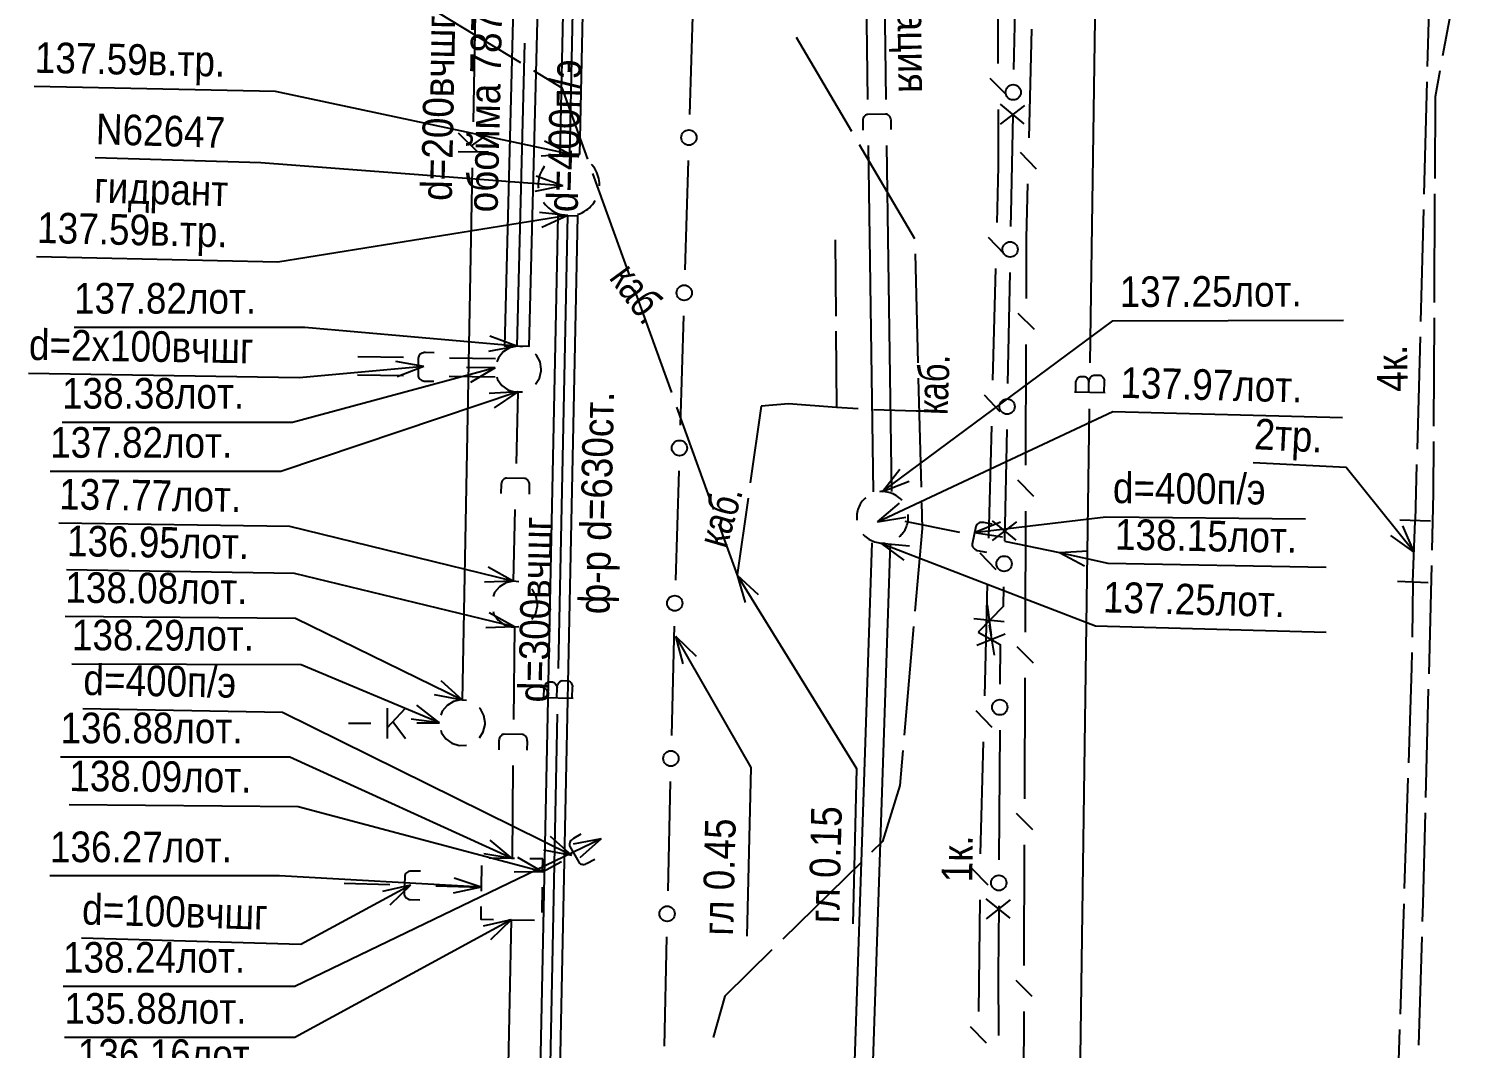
# Model space of a CAD drawing. Header units: metres. Extents: x -3947 to -3704, y 4976 to 6609.
# Drawn here: x -3841.3 to -3794.69, y 5189.21 to 5222.47 of the extents above; entities that cross this region are included whole.
import ezdxf
from ezdxf.enums import TextEntityAlignment as Align

# ---------------------------------------------------------------- set-up
doc = ezdxf.new("R2010")
doc.units = ezdxf.units.M
doc.header["$MEASUREMENT"] = 0
for name, color, linetype, lineweight in [('Водопровод', 7, 'Continuous', 25), ('Водосток', 7, 'Continuous', 25), ('Кабели', 7, 'Continuous', 25), ('Кабель связи', 7, 'Continuous', 25), ('Кабель электрический', 7, 'Continuous', 25), ('Канализация самотёчная', 7, 'Continuous', 25)]:
    doc.layers.add(name, color=color, linetype=linetype, lineweight=lineweight)
doc.styles.add('Style-RUSSIAN_1251', font='RUSSIAN_1251.shx')
doc.styles.add('Style-RUSSIAN_1251 I 0.00000', font='RUSSIAN_1251.shx')

msp = doc.modelspace()

# ---------------------------------------------------------------- linework, layer by layer
at = {"layer": 'Водопровод', "linetype": 'Continuous'}
for p, q in [((-3806.671, 5211.569), (-3806.142, 5248.847)), ((-3823.648, 5218.369), (-3823.355, 5232.115)), ((-3823.648, 5218.369), (-3824.476, 5218.802)), ((-3823.648, 5218.369), (-3824.581, 5218.313)), ((-3823.871, 5217.337), (-3824.787, 5217.157)), ((-3823.871, 5217.337), (-3824.749, 5217.655)), ((-3823.712, 5216.371), (-3824.64, 5216.474)), ((-3823.712, 5216.371), (-3824.561, 5215.981)), ((-3824.016, 5201.605), (-3823.712, 5216.371)), ((-3806.718, 5210.612), (-3806.714, 5210.933)), ((-3806.218, 5210.605), (-3806.212, 5210.967)), ((-3807.182, 5210.618), (-3806.185, 5210.604)), ((-3807.222, 5172.792), (-3806.693, 5210.069)), ((-3824.068, 5200.648), (-3824.062, 5200.969)), ((-3823.568, 5200.637), (-3823.56, 5201)), ((-3824.533, 5200.657), (-3823.535, 5200.637)), ((-3824.35, 5185.34), (-3824.046, 5200.105))]:
    msp.add_line(p, q, dxfattribs=at)
at = {"layer": 'Водопровод', "linetype": 'Continuous', "flags": 128}
for points in [[(-3823.333, 5218.363), (-3823.963, 5218.376), (-3823.345, 5247.367), (-3822.715, 5247.353), (-3823.333, 5218.363)], [(-3823.648, 5218.369), (-3833.245, 5220.418), (-3841.115, 5220.58)], [(-3823.871, 5217.337), (-3833.724, 5218.094), (-3839.13, 5218.25)], [(-3823.346, 5218.312), (-3823.374, 5218.322), (-3823.441, 5218.341), (-3823.509, 5218.355), (-3823.579, 5218.365), (-3823.648, 5218.369), (-3823.718, 5218.369), (-3823.788, 5218.364), (-3823.857, 5218.354), (-3823.925, 5218.34), (-3823.992, 5218.32), (-3824.057, 5218.296), (-3824.084, 5218.284)], [(-3824.473, 5217.978), (-3824.491, 5217.955), (-3824.53, 5217.897), (-3824.564, 5217.837), (-3824.595, 5217.774), (-3824.621, 5217.709), (-3824.642, 5217.643), (-3824.659, 5217.575), (-3824.671, 5217.506), (-3824.678, 5217.437), (-3824.68, 5217.367), (-3824.677, 5217.297), (-3824.674, 5217.268)], [(-3822.741, 5217.715), (-3822.768, 5217.78), (-3822.798, 5217.842), (-3822.834, 5217.903), (-3822.873, 5217.96), (-3822.916, 5218.015), (-3822.936, 5218.037)], [(-3822.681, 5217.344), (-3822.68, 5217.373), (-3822.683, 5217.443), (-3822.69, 5217.512), (-3822.702, 5217.581), (-3822.72, 5217.649), (-3822.741, 5217.715)], [(-3824.504, 5216.804), (-3824.487, 5216.78), (-3824.444, 5216.725), (-3824.397, 5216.673), (-3824.347, 5216.625), (-3824.293, 5216.58), (-3824.237, 5216.539), (-3824.177, 5216.502), (-3824.116, 5216.47), (-3824.052, 5216.442), (-3823.986, 5216.418), (-3823.919, 5216.399), (-3823.89, 5216.393)], [(-3823.396, 5216.412), (-3823.368, 5216.42), (-3823.303, 5216.444), (-3823.239, 5216.473), (-3823.177, 5216.506), (-3823.118, 5216.543), (-3823.062, 5216.584), (-3823.009, 5216.629), (-3822.959, 5216.678), (-3822.912, 5216.73), (-3822.869, 5216.785), (-3822.83, 5216.843), (-3822.816, 5216.868)], [(-3823.712, 5216.371), (-3833.171, 5214.848), (-3841.041, 5215.031)], [(-3824.035, 5185.334), (-3824.665, 5185.346), (-3824.027, 5216.377), (-3823.397, 5216.364), (-3824.035, 5185.334)], [(-3807.146, 5210.618), (-3807.141, 5210.937), (-3807.135, 5210.966), (-3807.116, 5211.016), (-3807.087, 5211.063), (-3807.072, 5211.081), (-3807.053, 5211.098), (-3807.029, 5211.112), (-3806.999, 5211.125), (-3806.984, 5211.128), (-3806.868, 5211.127), (-3806.846, 5211.121), (-3806.816, 5211.107), (-3806.796, 5211.092), (-3806.775, 5211.075), (-3806.755, 5211.047), (-3806.737, 5211.011), (-3806.724, 5210.979), (-3806.714, 5210.933), (-3806.709, 5210.972), (-3806.705, 5211.005), (-3806.69, 5211.053), (-3806.672, 5211.083), (-3806.653, 5211.111), (-3806.621, 5211.14), (-3806.585, 5211.16), (-3806.554, 5211.169), (-3806.363, 5211.166), (-3806.345, 5211.162), (-3806.319, 5211.151), (-3806.289, 5211.13), (-3806.261, 5211.098), (-3806.243, 5211.069), (-3806.223, 5211.022), (-3806.214, 5210.994), (-3806.212, 5210.967)], [(-3824.496, 5200.657), (-3824.489, 5200.975), (-3824.483, 5201.005), (-3824.463, 5201.055), (-3824.434, 5201.101), (-3824.419, 5201.12), (-3824.4, 5201.136), (-3824.376, 5201.15), (-3824.345, 5201.163), (-3824.33, 5201.166), (-3824.215, 5201.164), (-3824.192, 5201.158), (-3824.163, 5201.144), (-3824.143, 5201.129), (-3824.122, 5201.112), (-3824.102, 5201.083), (-3824.084, 5201.047), (-3824.072, 5201.015), (-3824.062, 5200.969), (-3824.057, 5201.008), (-3824.053, 5201.041), (-3824.037, 5201.089), (-3824.02, 5201.119), (-3824, 5201.146), (-3823.968, 5201.176), (-3823.932, 5201.195), (-3823.9, 5201.204), (-3823.71, 5201.2), (-3823.691, 5201.196), (-3823.665, 5201.184), (-3823.636, 5201.163), (-3823.608, 5201.131), (-3823.59, 5201.102), (-3823.571, 5201.055), (-3823.562, 5201.027), (-3823.56, 5201)]]:
    msp.add_lwpolyline(points, dxfattribs=at)
at = {"layer": 'Водосток', "linetype": 'Continuous'}
for p, q in [((-3814.098, 5231.441), (-3813.936, 5220.153)), ((-3813.498, 5231.449), (-3813.336, 5220.162)), ((-3825.125, 5221.99), (-3825.378, 5212.108)), ((-3813.914, 5218.653), (-3813.752, 5207.366)), ((-3813.314, 5218.662), (-3813.152, 5207.374)), ((-3825.378, 5212.108), (-3826.297, 5211.939)), ((-3825.378, 5212.108), (-3826.252, 5212.437)), ((-3830.564, 5211.776), (-3829.069, 5211.753)), ((-3827.569, 5211.731), (-3826.074, 5211.708)), ((-3830.573, 5211.176), (-3829.078, 5211.153)), ((-3828.409, 5211.444), (-3829.328, 5211.613)), ((-3828.409, 5211.444), (-3829.283, 5211.115)), ((-3826.078, 5211.408), (-3827.013, 5211.415)), ((-3826.078, 5211.408), (-3826.882, 5210.932)), ((-3827.578, 5211.131), (-3826.083, 5211.108)), ((-3825.342, 5210.619), (-3826.274, 5210.57)), ((-3825.342, 5210.619), (-3826.115, 5210.096)), ((-3825.342, 5210.619), (-3825.401, 5208.284)), ((-3813.452, 5207.37), (-3812.878, 5208.106)), ((-3813.452, 5207.37), (-3812.58, 5207.705)), ((-3813.607, 5206.381), (-3812.899, 5206.99)), ((-3825.439, 5206.784), (-3825.498, 5204.448)), ((-3813.607, 5206.381), (-3812.686, 5206.537)), ((-3812.718, 5206.408), (-3810.934, 5206.046)), ((-3810.46, 5206.03), (-3809.597, 5206.386)), ((-3813.8, 5205.702), (-3814.628, 5181.008)), ((-3813.2, 5205.681), (-3814.028, 5180.988)), ((-3813.5, 5205.692), (-3812.751, 5205.134)), ((-3813.5, 5205.692), (-3812.571, 5205.6)), ((-3810.46, 5206.03), (-3809.536, 5205.89)), ((-3809.464, 5205.749), (-3807.679, 5205.387)), ((-3807.679, 5205.387), (-3806.747, 5205.433)), ((-3807.679, 5205.387), (-3806.856, 5204.945)), ((-3825.498, 5204.448), (-3826.313, 5204.905)), ((-3825.498, 5204.448), (-3826.432, 5204.42)), ((-3825.457, 5202.959), (-3826.273, 5203.414)), ((-3825.457, 5202.959), (-3826.391, 5202.928)), ((-3825.457, 5202.959), (-3825.486, 5199.932)), ((-3825.501, 5198.432), (-3825.53, 5195.405)), ((-3825.53, 5195.405), (-3826.246, 5196.006)), ((-3823.577, 5195.502), (-3824.273, 5196.125)), ((-3822.62, 5196.04), (-3823.539, 5195.875)), ((-3822.62, 5196.04), (-3823.322, 5195.424)), ((-3825.53, 5195.405), (-3826.453, 5195.551)), ((-3824.534, 5194.965), (-3825.34, 5195.438)), ((-3824.53, 5195.39), (-3824.947, 5195.396)), ((-3824.534, 5194.973), (-3824.53, 5195.39)), ((-3823.577, 5195.502), (-3824.495, 5195.677)), ((-3824.534, 5194.965), (-3825.468, 5194.955)), ((-3824.534, 5194.965), (-3823.924, 5195.308)), ((-3831.004, 5194.596), (-3829.522, 5194.553)), ((-3828.845, 5194.533), (-3829.755, 5194.325)), ((-3828.845, 5194.533), (-3829.518, 5193.886)), ((-3828.022, 5194.51), (-3826.54, 5194.467)), ((-3826.54, 5194.467), (-3827.452, 5194.267)), ((-3826.54, 5194.467), (-3827.424, 5194.766)), ((-3824.548, 5193.64), (-3824.539, 5194.473)), ((-3825.561, 5193.405), (-3826.471, 5193.194)), ((-3825.561, 5193.405), (-3826.232, 5192.755)), ((-3825.561, 5193.405), (-3825.916, 5176.997))]:
    msp.add_line(p, q, dxfattribs=at)
at = {"layer": 'Водосток', "linetype": 'Continuous', "flags": 128}
for points in [[(-3825.226, 5233.379), (-3824.439, 5233.361), (-3824.985, 5212.1), (-3825.771, 5212.117), (-3825.226, 5233.379)], [(-3813.161, 5219.175), (-3813.165, 5219.452), (-3813.167, 5219.491), (-3813.175, 5219.521), (-3813.187, 5219.562), (-3813.206, 5219.599), (-3813.227, 5219.626), (-3813.257, 5219.651), (-3813.289, 5219.671), (-3813.317, 5219.677), (-3813.345, 5219.682), (-3813.929, 5219.673), (-3813.955, 5219.668), (-3813.975, 5219.661), (-3814, 5219.647), (-3814.018, 5219.631), (-3814.041, 5219.607), (-3814.061, 5219.582), (-3814.075, 5219.549), (-3814.09, 5219.503), (-3814.094, 5219.467), (-3814.09, 5219.157)], [(-3825.378, 5212.108), (-3832.292, 5212.724), (-3839.818, 5212.724)], [(-3813.452, 5207.37), (-3805.934, 5212.936), (-3798.408, 5212.962)], [(-3825.19, 5212.09), (-3825.378, 5212.108), (-3825.616, 5212.053), (-3825.823, 5211.925), (-3825.979, 5211.736), (-3826.029, 5211.603)], [(-3828.077, 5211.899), (-3828.355, 5211.904), (-3828.394, 5211.902), (-3828.424, 5211.895), (-3828.465, 5211.885), (-3828.502, 5211.867), (-3828.53, 5211.847), (-3828.556, 5211.817), (-3828.577, 5211.785), (-3828.584, 5211.758), (-3828.589, 5211.73), (-3828.598, 5211.145), (-3828.594, 5211.12), (-3828.587, 5211.099), (-3828.574, 5211.074), (-3828.558, 5211.055), (-3828.535, 5211.032), (-3828.51, 5211.011), (-3828.478, 5210.997), (-3828.433, 5210.98), (-3828.396, 5210.975), (-3828.086, 5210.97)], [(-3824.58, 5211.36), (-3824.62, 5211.601), (-3824.735, 5211.816), (-3824.767, 5211.846)], [(-3828.409, 5211.444), (-3832.481, 5211.079), (-3841.302, 5211.216)], [(-3826.078, 5211.408), (-3832.692, 5209.625), (-3840.211, 5209.625)], [(-3824.764, 5210.871), (-3824.639, 5211.069), (-3824.582, 5211.307), (-3824.58, 5211.36)], [(-3826.03, 5211.117), (-3826.004, 5211.03), (-3825.862, 5210.831), (-3825.664, 5210.689), (-3825.431, 5210.617), (-3825.342, 5210.619), (-3825.189, 5210.624)], [(-3825.342, 5210.619), (-3833.071, 5208.023), (-3840.598, 5208.023)], [(-3813.607, 5206.381), (-3805.934, 5209.985), (-3798.446, 5209.791)], [(-3824.965, 5207.283), (-3824.958, 5207.56), (-3824.959, 5207.599), (-3824.965, 5207.629), (-3824.976, 5207.671), (-3824.993, 5207.708), (-3825.013, 5207.736), (-3825.042, 5207.762), (-3825.074, 5207.784), (-3825.101, 5207.791), (-3825.128, 5207.797), (-3825.713, 5207.811), (-3825.739, 5207.807), (-3825.759, 5207.801), (-3825.785, 5207.788), (-3825.804, 5207.772), (-3825.827, 5207.75), (-3825.849, 5207.725), (-3825.863, 5207.694), (-3825.88, 5207.648), (-3825.886, 5207.612), (-3825.894, 5207.302)], [(-3813.997, 5207.167), (-3814.027, 5207.141), (-3814.064, 5207.103), (-3814.099, 5207.064), (-3814.131, 5207.022), (-3814.161, 5206.978), (-3814.187, 5206.933), (-3814.211, 5206.885), (-3814.232, 5206.837), (-3814.25, 5206.787), (-3814.264, 5206.737), (-3814.276, 5206.685), (-3814.284, 5206.633), (-3814.288, 5206.58), (-3814.29, 5206.528), (-3814.288, 5206.475), (-3814.284, 5206.435)], [(-3812.813, 5207.077), (-3812.839, 5207.107), (-3812.877, 5207.144), (-3812.916, 5207.179), (-3812.958, 5207.211), (-3813.002, 5207.241), (-3813.047, 5207.267), (-3813.095, 5207.291), (-3813.143, 5207.312), (-3813.193, 5207.33), (-3813.243, 5207.344), (-3813.295, 5207.356), (-3813.347, 5207.364), (-3813.4, 5207.368), (-3813.452, 5207.37), (-3813.505, 5207.368), (-3813.545, 5207.364)], [(-3812.668, 5206.223), (-3812.65, 5206.273), (-3812.636, 5206.323), (-3812.624, 5206.375), (-3812.616, 5206.427), (-3812.612, 5206.48), (-3812.61, 5206.532), (-3812.612, 5206.585), (-3812.616, 5206.625)], [(-3810.46, 5206.03), (-3806.166, 5206.549), (-3799.652, 5206.482)], [(-3825.498, 5204.448), (-3832.776, 5206.231), (-3840.316, 5206.34)], [(-3812.903, 5205.893), (-3812.873, 5205.919), (-3812.836, 5205.957), (-3812.801, 5205.996), (-3812.769, 5206.038), (-3812.739, 5206.082), (-3812.713, 5206.127), (-3812.689, 5206.175), (-3812.668, 5206.223)], [(-3809.873, 5206.302), (-3810.145, 5206.357), (-3810.184, 5206.362), (-3810.214, 5206.362), (-3810.257, 5206.359), (-3810.297, 5206.348), (-3810.328, 5206.333), (-3810.358, 5206.309), (-3810.385, 5206.282), (-3810.397, 5206.256), (-3810.407, 5206.23), (-3810.523, 5205.657), (-3810.524, 5205.631), (-3810.521, 5205.609), (-3810.513, 5205.582), (-3810.5, 5205.561), (-3810.483, 5205.534), (-3810.462, 5205.508), (-3810.433, 5205.488), (-3810.391, 5205.464), (-3810.356, 5205.452), (-3810.053, 5205.39)], [(-3814.087, 5205.983), (-3814.061, 5205.953), (-3814.023, 5205.916), (-3813.984, 5205.881), (-3813.942, 5205.849), (-3813.898, 5205.819), (-3813.853, 5205.793), (-3813.805, 5205.769), (-3813.757, 5205.748), (-3813.707, 5205.73), (-3813.657, 5205.716), (-3813.605, 5205.704), (-3813.553, 5205.696), (-3813.5, 5205.692), (-3813.448, 5205.69), (-3813.395, 5205.692), (-3813.355, 5205.696)], [(-3813.5, 5205.692), (-3806.503, 5202.987), (-3798.979, 5202.79)], [(-3807.679, 5205.387), (-3806.103, 5205.032), (-3798.974, 5204.904)], [(-3825.457, 5202.959), (-3832.629, 5204.693), (-3840.062, 5204.816)], [(-3825.31, 5204.43), (-3825.498, 5204.448), (-3825.736, 5204.393), (-3825.943, 5204.265), (-3826.099, 5204.076), (-3826.149, 5203.943)], [(-3824.7, 5203.7), (-3824.74, 5203.941), (-3824.855, 5204.156), (-3824.887, 5204.186)], [(-3826.149, 5203.456), (-3826.124, 5203.37), (-3825.982, 5203.171), (-3825.784, 5203.029), (-3825.551, 5202.957), (-3825.457, 5202.959), (-3825.309, 5202.964)], [(-3824.883, 5203.211), (-3824.759, 5203.409), (-3824.702, 5203.647), (-3824.7, 5203.7)], [(-3823.577, 5195.502), (-3833.016, 5200.165), (-3839.529, 5200.289)], [(-3825.035, 5198.938), (-3825.032, 5199.216), (-3825.034, 5199.255), (-3825.041, 5199.285), (-3825.052, 5199.326), (-3825.07, 5199.363), (-3825.09, 5199.391), (-3825.12, 5199.416), (-3825.152, 5199.437), (-3825.179, 5199.445), (-3825.207, 5199.449), (-3825.792, 5199.455), (-3825.817, 5199.451), (-3825.838, 5199.444), (-3825.863, 5199.431), (-3825.881, 5199.415), (-3825.905, 5199.392), (-3825.925, 5199.367), (-3825.94, 5199.335), (-3825.956, 5199.289), (-3825.961, 5199.253), (-3825.964, 5198.943)], [(-3825.53, 5195.405), (-3832.785, 5198.711), (-3840.261, 5198.711)], [(-3824.534, 5194.965), (-3832.511, 5197.088), (-3839.98, 5197.151)], [(-3822.62, 5196.04), (-3832.616, 5191.228), (-3840.178, 5191.228)], [(-3823.287, 5196.194), (-3823.529, 5196.058), (-3823.562, 5196.037), (-3823.585, 5196.017), (-3823.615, 5195.986), (-3823.638, 5195.952), (-3823.652, 5195.921), (-3823.659, 5195.883), (-3823.662, 5195.844), (-3823.654, 5195.817), (-3823.645, 5195.791), (-3823.358, 5195.281), (-3823.342, 5195.261), (-3823.326, 5195.246), (-3823.301, 5195.231), (-3823.278, 5195.223), (-3823.247, 5195.214), (-3823.215, 5195.209), (-3823.18, 5195.212), (-3823.132, 5195.221), (-3823.098, 5195.235), (-3822.828, 5195.386)], [(-3825.447, 5195.404), (-3825.53, 5195.405), (-3826.28, 5195.416)], [(-3828.519, 5194.986), (-3828.797, 5194.994), (-3828.836, 5194.993), (-3828.866, 5194.987), (-3828.907, 5194.976), (-3828.945, 5194.959), (-3828.973, 5194.939), (-3828.999, 5194.91), (-3829.02, 5194.879), (-3829.028, 5194.851), (-3829.033, 5194.824), (-3829.05, 5194.239), (-3829.047, 5194.214), (-3829.04, 5194.193), (-3829.027, 5194.167), (-3829.012, 5194.148), (-3828.99, 5194.125), (-3828.965, 5194.104), (-3828.933, 5194.089), (-3828.888, 5194.071), (-3828.851, 5194.066), (-3828.542, 5194.057)], [(-3826.532, 5195.17), (-3826.54, 5194.467), (-3826.541, 5194.337)], [(-3826.54, 5194.467), (-3833.122, 5194.833), (-3840.605, 5194.833)], [(-3828.845, 5194.533), (-3832.426, 5192.598), (-3839.58, 5192.805)], [(-3826.546, 5193.837), (-3826.55, 5193.42), (-3826.133, 5193.414)], [(-3825.561, 5193.405), (-3832.616, 5189.563), (-3840.135, 5189.563)], [(-3825.633, 5193.406), (-3825.561, 5193.405), (-3824.8, 5193.394)]]:
    msp.add_lwpolyline(points, dxfattribs=at)
at = {"layer": 'Кабели', "linetype": 'Continuous'}
for p, q in [((-3809.098, 5224.766), (-3809.17, 5221.141)), ((-3819.632, 5223.229), (-3819.74, 5219.666)), ((-3808.819, 5219.963), (-3809.611, 5219.351)), ((-3808.829, 5219.364), (-3809.6, 5220.001)), ((-3819.786, 5218.166), (-3819.894, 5214.603)), ((-3809.3, 5214.517), (-3809.369, 5210.892)), ((-3819.939, 5213.103), (-3820.048, 5209.54)), ((-3809.398, 5209.392), (-3809.467, 5205.767)), ((-3820.093, 5208.041), (-3820.202, 5204.477)), ((-3809.081, 5206.382), (-3809.872, 5205.769)), ((-3809.091, 5205.782), (-3809.862, 5206.419)), ((-3809.895, 5202.687), (-3810.018, 5203.679)), ((-3809.476, 5203.117), (-3810.472, 5203.214)), ((-3809.964, 5203.012), (-3809.809, 5202.032)), ((-3809.443, 5202.715), (-3810.373, 5202.346)), ((-3809.626, 5199.586), (-3809.649, 5195.358)), ((-3820.37, 5197.914), (-3820.455, 5194.35)), ((-3809.283, 5194.06), (-3810.065, 5193.437)), ((-3809.284, 5193.46), (-3810.064, 5194.087)), ((-3820.49, 5192.851), (-3820.575, 5189.286))]:
    msp.add_line(p, q, dxfattribs=at)
at = {"layer": 'Кабели', "linetype": 'Continuous', "flags": 128}
for points in [[(-3809.2, 5219.642), (-3809.263, 5216.438), (-3809.271, 5216.016)], [(-3809.496, 5204.267), (-3809.508, 5203.618), (-3810.323, 5202.787)], [(-3820.247, 5202.978), (-3820.26, 5202.579), (-3820.335, 5199.414)], [(-3810.323, 5202.787), (-3809.611, 5202.377), (-3809.618, 5201.085)], [(-3809.658, 5193.858), (-3809.67, 5191.638), (-3809.659, 5189.631)]]:
    msp.add_lwpolyline(points, dxfattribs=at)
at = {"layer": 'Кабели', "linetype": 'Continuous'}
for centre in [(-3809.185, 5220.391), (-3819.763, 5218.916), (-3809.286, 5215.267), (-3819.917, 5213.853), (-3809.384, 5210.142), (-3820.071, 5208.79), (-3809.482, 5205.017), (-3820.225, 5203.728), (-3809.622, 5200.335), (-3820.352, 5198.664), (-3809.654, 5194.608), (-3820.473, 5193.6)]:
    msp.add_circle(centre, 0.25, dxfattribs=at)
at = {"layer": 'Кабель связи', "linetype": 'Continuous'}
for p, q in [((-3809.689, 5225.062), (-3809.681, 5221.335)), ((-3808.667, 5218.908), (-3808.579, 5222.452)), ((-3809.945, 5220.85), (-3809.414, 5220.321)), ((-3809.678, 5219.835), (-3809.674, 5217.972)), ((-3808.427, 5217.886), (-3808.944, 5218.429)), ((-3809.674, 5217.972), (-3809.722, 5216.148)), ((-3808.748, 5215.636), (-3808.704, 5217.408)), ((-3809.999, 5215.67), (-3809.483, 5215.126)), ((-3808.754, 5213.667), (-3808.748, 5215.636)), ((-3809.761, 5214.649), (-3809.856, 5211.001)), ((-3808.493, 5212.651), (-3809.021, 5213.183)), ((-3808.772, 5208.228), (-3808.759, 5212.167)), ((-3810.133, 5210.523), (-3809.617, 5209.979)), ((-3809.895, 5209.501), (-3809.99, 5205.853)), ((-3808.51, 5207.213), (-3809.038, 5207.744)), ((-3808.789, 5202.79), (-3808.776, 5206.729)), ((-3810.268, 5205.375), (-3809.752, 5204.832)), ((-3810.029, 5204.354), (-3810.124, 5200.706)), ((-3808.527, 5201.774), (-3809.055, 5202.306)), ((-3808.806, 5197.352), (-3808.794, 5201.29)), ((-3810.402, 5200.228), (-3809.886, 5199.684)), ((-3810.164, 5199.206), (-3810.259, 5195.559)), ((-3808.545, 5196.336), (-3809.073, 5196.868)), ((-3808.824, 5191.913), (-3808.811, 5195.852)), ((-3810.532, 5195.077), (-3810.008, 5194.541)), ((-3810.278, 5194.059), (-3810.319, 5190.41)), ((-3808.562, 5190.898), (-3809.09, 5191.429)), ((-3808.841, 5186.475), (-3808.828, 5190.414)), ((-3810.589, 5189.928), (-3810.065, 5189.392))]:
    msp.add_line(p, q, dxfattribs=at)
at = {"layer": 'Кабель электрический', "linetype": 'Continuous'}
for p, q in [((-3828.291, 5223.203), (-3825.258, 5221.36)), ((-3795.629, 5223.066), (-3795.678, 5221.235)), ((-3816.264, 5222.186), (-3814.461, 5219.12)), ((-3795.691, 5220.735), (-3795.789, 5217.074)), ((-3814.207, 5218.689), (-3812.404, 5215.624)), ((-3822.904, 5217.746), (-3821.703, 5214.406)), ((-3795.443, 5213.541), (-3795.428, 5217.081)), ((-3795.803, 5216.574), (-3795.9, 5212.913)), ((-3814.994, 5215.584), (-3814.974, 5213.096)), ((-3812.385, 5215.126), (-3812.294, 5211.57)), ((-3821.534, 5213.935), (-3820.333, 5210.596)), ((-3795.461, 5209.502), (-3795.445, 5213.041)), ((-3814.97, 5212.597), (-3814.95, 5210.109)), ((-3795.914, 5212.413), (-3796.012, 5208.752)), ((-3812.282, 5211.071), (-3812.191, 5207.515)), ((-3820.164, 5210.125), (-3818.963, 5206.786)), ((-3817.41, 5210.15), (-3817.765, 5207.651)), ((-3816.519, 5210.232), (-3817.41, 5210.15)), ((-3796.025, 5208.252), (-3796.074, 5206.421)), ((-3817.835, 5207.156), (-3818.189, 5204.658)), ((-3818.794, 5206.315), (-3818.193, 5204.645)), ((-3795.574, 5206.403), (-3796.574, 5206.439)), ((-3796.11, 5205.395), (-3796.48, 5206.253)), ((-3796.11, 5205.395), (-3796.869, 5205.939)), ((-3818.193, 5204.645), (-3817.933, 5203.749)), ((-3818.193, 5204.645), (-3817.507, 5204.012)), ((-3795.621, 5201.425), (-3795.53, 5204.963)), ((-3795.645, 5204.398), (-3796.645, 5204.434)), ((-3796.145, 5204.416), (-3796.173, 5202.617)), ((-3812.433, 5202.971), (-3812.738, 5199.427)), ((-3820.195, 5202.655), (-3819.965, 5201.75)), ((-3820.195, 5202.655), (-3819.531, 5201.998)), ((-3795.724, 5197.387), (-3795.633, 5200.925)), ((-3796.308, 5198.02), (-3796.427, 5194.423)), ((-3814.16, 5195.262), (-3816.697, 5192.769)), ((-3796.444, 5193.923), (-3796.563, 5190.326)), ((-3795.953, 5189.311), (-3795.845, 5192.849)), ((-3796.58, 5189.826), (-3796.699, 5186.229))]:
    msp.add_line(p, q, dxfattribs=at)
at = {"layer": 'Кабель электрический', "linetype": 'Continuous', "flags": 128}
for points in [[(-3795.167, 5221.597), (-3794.73, 5223.963), (-3794.695, 5225.096)], [(-3824.83, 5221.101), (-3823.909, 5220.541), (-3823.073, 5218.216)], [(-3795.426, 5217.581), (-3795.414, 5220.258), (-3795.257, 5221.106)], [(-3814.239, 5210.067), (-3814.95, 5210.109), (-3816.519, 5210.232)], [(-3811.455, 5209.996), (-3812.35, 5209.996), (-3813.74, 5210.04)], [(-3795.517, 5205.463), (-3795.47, 5207.32), (-3795.463, 5209.002)], [(-3796.11, 5205.395), (-3798.329, 5208.151), (-3801.359, 5208.305)], [(-3812.179, 5207.015), (-3812.157, 5206.168), (-3812.39, 5203.469)], [(-3796.145, 5204.416), (-3796.074, 5206.421)], [(-3818.193, 5204.645), (-3814.291, 5198.337), (-3814.415, 5193.27)], [(-3820.195, 5202.655), (-3817.742, 5198.368), (-3817.876, 5192.87)], [(-3796.181, 5202.117), (-3796.189, 5201.617), (-3796.292, 5198.52)], [(-3812.781, 5198.929), (-3812.88, 5197.78), (-3813.45, 5195.96), (-3813.804, 5195.612)], [(-3795.83, 5193.349), (-3795.812, 5193.927), (-3795.736, 5196.887)], [(-3817.054, 5192.419), (-3818.592, 5190.908), (-3818.975, 5189.56)]]:
    msp.add_lwpolyline(points, dxfattribs=at)
at = {"layer": 'Канализация самотёчная', "linetype": 'Continuous'}
for p, q in [((-3826.791, 5219.426), (-3826.464, 5236.779)), ((-3826.656, 5218.451), (-3827.282, 5219.064)), ((-3826.854, 5218.646), (-3826.292, 5219.045)), ((-3827.293, 5218.463), (-3826.303, 5218.445)), ((-3827.146, 5200.572), (-3826.819, 5217.926)), ((-3827.146, 5200.572), (-3827.845, 5201.192)), ((-3827.146, 5200.572), (-3828.064, 5200.743)), ((-3829.609, 5200.305), (-3829.605, 5199.314)), ((-3829.606, 5199.667), (-3829.008, 5200.307)), ((-3827.901, 5199.827), (-3828.634, 5200.406)), ((-3830.87, 5199.816), (-3830.135, 5199.819)), ((-3829.417, 5199.87), (-3829.005, 5199.317)), ((-3827.901, 5199.827), (-3828.827, 5199.945)), ((-3828.635, 5199.824), (-3827.901, 5199.827))]:
    msp.add_line(p, q, dxfattribs=at)
at = {"layer": 'Канализация самотёчная', "linetype": 'Continuous', "flags": 128}
for points in [[(-3827.146, 5200.572), (-3832.599, 5203.235), (-3840.111, 5203.296)], [(-3827.901, 5199.827), (-3832.415, 5201.722), (-3839.891, 5201.745)], [(-3827.02, 5200.56), (-3827.146, 5200.572), (-3827.208, 5200.578), (-3827.446, 5200.523), (-3827.653, 5200.395), (-3827.809, 5200.206), (-3827.859, 5200.073)], [(-3826.41, 5199.83), (-3826.45, 5200.071), (-3826.565, 5200.286), (-3826.597, 5200.316)], [(-3827.859, 5199.586), (-3827.834, 5199.5), (-3827.692, 5199.301), (-3827.494, 5199.159), (-3827.261, 5199.087), (-3827.019, 5199.094)], [(-3826.593, 5199.341), (-3826.469, 5199.539), (-3826.412, 5199.777), (-3826.41, 5199.83)]]:
    msp.add_lwpolyline(points, dxfattribs=at)

# ---------------------------------------------------------------- texts
at = {"layer": 'Водопровод', "linetype": 'Continuous', "style": 'Style-RUSSIAN_1251', "width": 0.9}
for s, rotation, p in [('137.59в.тр.', 358.8182, (-3841.085, 5222.03)), ('N62647', 358.3484, (-3839.088, 5219.699)), ('гидрант', 358.3484, (-3839.143, 5217.8)), ('137.59в.тр.', 358.6671, (-3841.007, 5216.481))]:
    msp.add_text(s, height=1, rotation=rotation, dxfattribs=at).set_placement(p, align=Align.TOP_LEFT)
at = {"layer": 'Водопровод', "linetype": 'Continuous', "width": 0.9}
for s, style, p in [('ф-р d=630ст.', 'Style-RUSSIAN_1251', (-3822.355, 5203.364)), ('d=300вчшг', 'Style-RUSSIAN_1251 I 0.00000', (-3824.33, 5200.485))]:
    msp.add_text(s, height=1, rotation=88.822, dxfattribs=dict(at, style=style)).set_placement(p)
at = {"layer": 'Водосток', "linetype": 'Continuous', "width": 0.9}
for s, rotation, style, p in [('d=600ж.б.санация', 270.822, 'Style-RUSSIAN_1251 I 0.00000', (-3813.068, 5230.526)), ('обойма 787x807ж.б.', 88.705, 'Style-RUSSIAN_1251', (-3826.004, 5216.468)), ('d=400п/э', 88.705, 'Style-RUSSIAN_1251 I 0.00000', (-3823.392, 5216.475))]:
    msp.add_text(s, height=1, rotation=rotation, dxfattribs=dict(at, style=style)).set_placement(p)
at = {"layer": 'Водосток', "linetype": 'Continuous', "style": 'Style-RUSSIAN_1251', "width": 0.9}
for s, p in [('137.82лот.', (-3839.818, 5214.174)), ('138.38лот.', (-3840.211, 5211.075)), ('137.82лот.', (-3840.598, 5209.473)), ('136.88лот.', (-3840.261, 5200.161)), ('136.27лот.', (-3840.605, 5196.283)), ('138.24лот.', (-3840.178, 5192.678)), ('135.88лот.', (-3840.135, 5191.013))]:
    msp.add_text(s, height=1, dxfattribs=at).set_placement(p, align=Align.TOP_LEFT)
for s, rotation, p in [('137.25лот.', 0.199, (-3805.714, 5214.387)), ('d=2x100вчшг', 359.1162, (-3841.28, 5212.665)), ('137.97лот.', 358.5152, (-3805.672, 5211.429)), ('d=400п/э', 359.4044, (-3805.926, 5207.997)), ('137.77лот.', 359.174, (-3840.295, 5207.79)), ('136.95лот.', 359.0473, (-3840.038, 5206.266)), ('138.15лот.', 358.9764, (-3805.852, 5206.477)), ('137.25лот.', 358.4974, (-3806.24, 5204.431)), ('d=400п/э', 358.9103, (-3839.501, 5201.739)), ('138.09лот.', 359.5183, (-3839.968, 5198.601)), ('d=100вчшг', 358.3438, (-3839.538, 5194.254))]:
    msp.add_text(s, height=1, rotation=rotation, dxfattribs=at).set_placement(p, align=Align.TOP_LEFT)
at = {"layer": 'Кабели', "linetype": 'Continuous', "style": 'Style-RUSSIAN_1251', "width": 0.899998}
msp.add_text('1к.', height=1, rotation=89.2483, dxfattribs=at).set_placement((-3810.52, 5194.623))
at = {"layer": 'Кабель электрический', "linetype": 'Continuous'}
for s, rotation, style, width, p in [('каб.', 306.3673, 'Style-RUSSIAN_1251 I 0.00000', 0.8, (-3822.392, 5214.335)), ('каб.', 87.7647, 'Style-RUSSIAN_1251', 0.8, (-3811.33, 5209.856)), ('4к.', 90.8223, 'Style-RUSSIAN_1251', 0.899998, (-3796.316, 5210.631)), ('каб.', 74.0019, 'Style-RUSSIAN_1251 I 0.00000', 0.8, (-3818.537, 5205.48))]:
    msp.add_text(s, height=1, rotation=rotation, dxfattribs=dict(at, style=style, width=width)).set_placement(p)
at = {"layer": 'Кабель электрический', "linetype": 'Continuous', "style": 'Style-RUSSIAN_1251'}
for s, rotation, width, p in [('2тр.', 357.0999, 0.899998, (-3801.286, 5209.753)), ('гл 0.15', 88.5993, 0.9, (-3815.865, 5193.306)), ('гл 0.45', 88.5993, 0.9, (-3819.326, 5192.905))]:
    msp.add_text(s, height=1, rotation=rotation, dxfattribs=dict(at, width=width)).set_placement(p, align=Align.TOP_LEFT)
at = {"layer": 'Канализация самотёчная', "linetype": 'Continuous', "style": 'Style-RUSSIAN_1251 I 0.00000', "width": 0.9}
msp.add_text('d=200вчшг', height=1, rotation=88.921, dxfattribs=at).set_placement((-3827.498, 5216.846))
at = {"layer": 'Канализация самотёчная', "linetype": 'Continuous', "style": 'Style-RUSSIAN_1251', "width": 0.9}
for s, rotation, p in [('138.08лот.', 359.5355, (-3840.099, 5204.746)), ('138.29лот.', 359.8236, (-3839.887, 5203.195)), ('136.16лот.', 359.7668, (-3839.691, 5189.519))]:
    msp.add_text(s, height=1, rotation=rotation, dxfattribs=at).set_placement(p, align=Align.TOP_LEFT)

doc.saveas('drawing.dxf')
